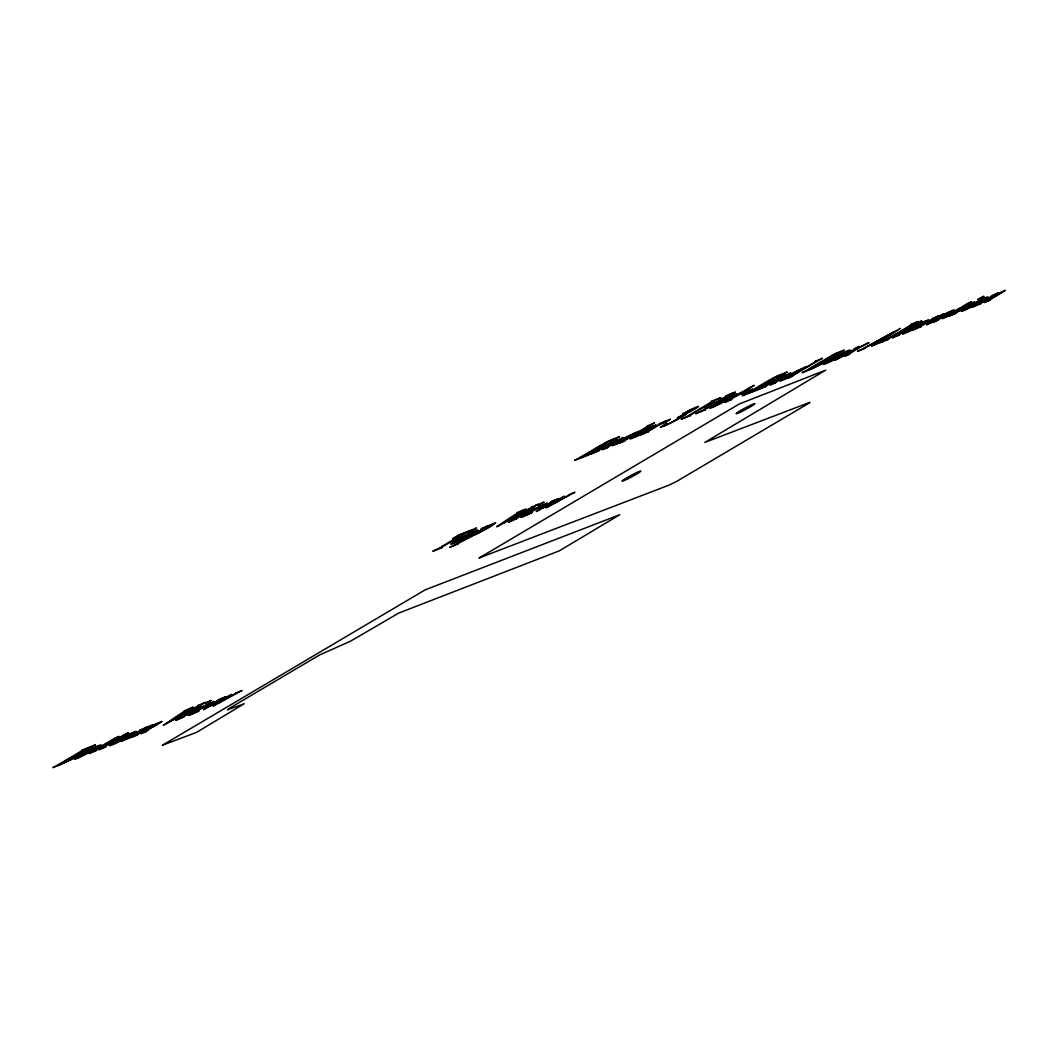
<?xml version="1.0" encoding="UTF-8"?>
<svg xmlns="http://www.w3.org/2000/svg" width="1058" height="1058" viewBox="0 0 1058 1058"><rect width="100%" height="100%" fill="white"/><g stroke="black" fill="none" stroke-linecap="round" stroke-linejoin="round"><path stroke-width="1.5" d="M694.074 408.719L677.252 417.87L678.31 417.381A12.008 0.873 -28.1 0 1 680.783 416.297M925.829 321.156L921.042 324.277M953.88 310.166L952.888 310.999A10.064 0.741 -28.1 0 1 950.11 312.718L938.949 319.331A11.281 0.82 -28.1 0 0 937.547 320.164L938.367 320.032L937.163 320.733A28.301 2.076 -28.1 0 0 934.042 321.91L933.169 322.28L936.7 320.151L926.491 324.832L929.427 322.73A13.291 0.979 -28.1 0 1 930.26 322.24L944.635 315.456L930.617 322.743L932.389 321.487A10.249 0.754 -28.1 0 1 933.447 320.865L941.805 316.686M456.13 541.048A24.427 1.785 -28.1 0 1 461.222 537.94L474.5 531.314L473.706 532.081A14.547 1.071 -28.1 0 1 472.622 532.835L468.31 535.52A29.65 2.169 -28.1 0 1 466.657 536.499L453.829 542.767M712.933 406.748L725.801 400.36A29.65 2.169 -28.1 0 0 727.454 399.382L731.752 396.697M966.668 308.063A24.427 1.785 -28.1 0 1 971.76 304.955L985.038 298.33L984.244 299.097A14.547 1.071 -28.1 0 1 983.16 299.85L978.848 302.535A29.65 2.169 -28.1 0 1 977.208 303.514L964.38 309.796M161.795 721.596L159.295 723.368A33.459 2.447 -28.1 0 1 158.131 724.069L152.921 727.163M943.723 313.882L941.197 315.35A52.596 3.848 -28.1 0 0 937.943 317.255L938.234 316.778M1005.087 290.474L1003.315 291.783A19.851 1.455 -28.1 0 1 1000.299 293.608L996.371 295.936M82.233 753.031L71.217 759.631L58.084 765.635M840.237 352.274L837.738 353.954A10.58 0.78 -28.1 0 1 836.852 354.47L824.764 360.196L833.519 355.038A57.172 4.192 -28.1 0 1 834.577 354.417L840.211 352.155M129.288 738.021L120.982 741.433L122.173 740.719M183.92 716.967L175.615 720.379L178.26 719.083A9.919 0.727 -28.1 0 0 178.604 718.951L180.349 718.025A18.832 1.375 -28.1 0 0 180.759 717.787L186.433 714.467M458.074 543.957L449.743 547.409L450.933 546.708M598.788 450.88L590.483 454.292L591.673 453.591M888.799 339.129L881.737 342.065M648.977 431.519L640.169 435.142L641.36 434.441M618.692 439.797L616.642 441.226A26.159 1.918 -28.1 0 1 615.611 441.847L615.174 442.112M205.08 703.464L210.992 700.317M537.98 505.261L543.891 502.114M210.926 700.475L205.133 703.53M543.891 502.206L538.046 505.327M784.494 378.724L790.974 376.264L787.271 378.473L788.884 377.825A28.553 2.09 -28.1 0 1 790.458 377.217L792.707 376.132A25.696 1.878 -28.1 0 1 792.032 376.357L791.926 376.384M93.593 751.418L94.744 750.638A25.776 1.891 -28.1 0 1 96.093 749.831L111.024 741.195M896.615 335.809L897.753 335.029A25.776 1.891 -28.1 0 1 899.102 334.209L916.823 324.502M946.46 316.606L947.598 315.813A25.776 1.891 -28.1 0 1 948.947 315.006L966.43 305.392M526.13 508.911L523.697 510.154A26.582 1.944 -28.1 0 0 522.837 510.498L521.091 511.384A20.948 1.534 -28.1 0 0 520.642 511.675L503.634 522.89L529.608 508.607A41.196 3.015 -28.1 0 0 531.539 507.523L532.61 506.769A30.616 2.248 -28.1 0 0 532.214 506.901L531.116 507.285L533.087 506.24M118.787 736.434L110.217 741.499L113.576 740.216M685.782 414.471L684.698 414.419A20.036 1.468 -28.1 0 0 690.424 411.509A9.39 0.688 -28.1 0 0 695.622 408.6L698.412 406.722A10.276 0.754 -28.1 0 0 698.161 406.404L696.944 406.801A18.674 1.362 -28.1 0 0 695.86 407.224L693.625 408.203A12.022 0.886 -28.1 0 0 689.34 410.292L682.794 413.929L686.444 412.078A18.012 1.323 -28.1 0 1 687.435 411.536A10.421 0.767 -28.1 0 1 690.371 410.107L694.061 408.692M192.424 713.066L203.334 707.485M525.323 514.862L535.798 509.453M641.465 433.873L639.283 435.103A19.785 1.455 -28.1 0 1 634.681 437.285M606.684 447.746L607.781 447.018A19.732 1.442 -28.1 0 1 608.892 446.344L618.348 440.75A19.851 1.455 -28.1 0 0 621.363 438.925L623.083 437.509L610.175 443.646A13.966 1.018 -28.1 0 0 609.117 444.267L598.696 450.444A18.66 1.362 -28.1 0 0 597.889 450.933L597.439 451.33M774.469 383.115L775.54 382.388A19.732 1.442 -28.1 0 1 776.651 381.726L786.094 376.119A19.851 1.455 -28.1 0 0 789.123 374.294L790.842 372.892L777.855 379.068A13.966 1.018 -28.1 0 0 776.876 379.637L766.455 385.826A18.66 1.362 -28.1 0 0 765.648 386.315L765.146 386.633M988.648 300.578L989.746 299.877A19.732 1.442 -28.1 0 1 990.87 299.202L996.2 296.028M218.636 699.893L217.366 700.753M551.469 501.743L550.411 502.457M849.891 353.676L857.271 348.743M853.224 350.026L853.78 349.59A26.543 1.944 -28.1 0 0 854.666 348.836A10.051 0.741 -28.1 0 0 854.824 348.651M852.999 350.185L840.277 357.406A27.971 2.05 -28.1 0 1 839.378 357.869M624.114 440.921L624.379 440.736A17.113 1.256 -28.1 0 1 625.939 439.797L654.545 422.843A39.477 2.896 -28.1 0 1 648.276 425.594M791.873 376.291L792.138 376.106A17.113 1.256 -28.1 0 1 793.698 375.167L822.344 358.252A39.477 2.896 -28.1 0 1 816.035 360.963L814.845 361.638L815.877 361.281A24.294 1.785 -28.1 0 1 816.247 361.148L816.432 361.082M887.424 339.618L887.86 339.234A18.29 1.336 -28.1 0 1 888.667 338.745L918.027 321.394A39.477 2.896 -28.1 0 1 911.718 324.105L910.528 324.78L911.546 324.436A23.792 1.746 -28.1 0 1 911.917 324.29L912.115 324.224M182.518 717.35L183.021 717.02A18.779 1.375 -28.1 0 1 183.841 716.53L201.694 705.911A40.693 2.976 -28.1 0 1 195.426 708.662L194.222 709.349L195.889 708.767M440.578 547.899L467.57 531.909L471.815 530.296A13.754 1.005 -28.1 0 1 472.476 530.071L471.471 530.772M456.646 544.381L457.149 544.063A18.568 1.362 -28.1 0 1 457.969 543.574L473.045 535.732M515.418 519.147L515.934 518.817A18.779 1.375 -28.1 0 1 516.74 518.327L534.607 507.708A40.693 2.976 -28.1 0 1 528.326 510.459L527.096 511.186L528.802 510.551M689.062 415.873L702.128 408.097L708.9 405.439M955.334 313.459L955.784 313.062A18.779 1.375 -28.1 0 1 956.604 312.573L974.484 302.006M127.939 738.471L128.362 738.087A18.872 1.389 -28.1 0 1 129.182 737.598L139.22 731.633A23.884 1.746 -28.1 0 1 140.727 730.761L148.596 727.058L147.234 728.155A25.339 1.851 -28.1 0 1 143.531 730.377L140.502 732.176M136.68 735.006L137.156 734.702A18.872 1.389 -28.1 0 1 137.976 734.199L148.702 727.851A18.171 1.336 -28.1 0 1 149.535 727.362L157.364 723.685L155.328 725.206A43.444 3.187 -28.1 0 1 152.18 727.084L147.591 730.324A19.798 1.455 -28.1 0 0 146.467 730.999L145.396 731.686L146.255 731.448A29.174 2.142 -28.1 0 0 146.771 731.25L143.676 732.639A22.297 1.627 -28.1 0 0 143.28 732.784L140.965 733.67A68.36 5.012 -28.1 0 0 143.491 732.215L151.77 727.322M766.759 383.419L765.952 383.922M140.502 730.337L141.256 729.808M195.849 708.86L195.029 709.363M967.541 305.55L968.652 304.797M83.119 750.016L81.162 751.206M648.686 425.779L648.673 425.713A10.302 0.754 -28.1 0 1 647.258 426.639L646.954 426.824M816.445 361.148L816.472 361.135A10.302 0.754 -28.1 0 1 815.017 362.021L807.228 366.65A15.328 1.124 -28.1 0 0 805.125 367.179M141.203 729.822L139.55 730.443L140.727 729.742M610.704 442.694L609.051 443.315L610.228 442.614M968.599 304.823L966.946 305.431L968.123 304.744M184.409 711.214L163.382 725.14L164.823 724.585A73.981 5.422 -28.1 0 1 166.926 723.421L171.621 720.829M516.701 513.408L517.309 513.011A31.806 2.328 -28.1 0 0 517.891 512.614L517.653 512.495A28.725 2.103 -28.1 0 0 517.071 512.694L523.3 510.049M893.441 332.291L883.708 338.785L876.487 341.562L900.49 328.337L879.965 342.104A14.243 1.045 -28.1 0 0 879.264 342.607L879.251 342.62A14.627 1.071 -28.1 0 0 880.163 342.395L877.135 343.81A43.1 3.161 -28.1 0 0 876.394 344.101L871.501 346.032L873.485 344.974M912.102 324.303L912.141 324.29A9.76 0.714 -28.1 0 1 910.912 325.031L910.462 325.309M515.669 514.109L496.916 526.514M496.705 526.659L497.723 526.381A73.981 5.422 -28.1 0 1 499.826 525.218L535.97 505.446M217.075 700.951L203.374 709.733L230.935 694.696L231.636 694.432L219.151 702.671L233.249 694.908A31.237 2.288 -28.1 0 0 235.63 693.572L236.608 692.845A27.402 2.01 -28.1 0 0 235.656 693.175L238.447 691.906A42.928 3.148 -28.1 0 0 242.004 690.49L237.547 692.778A27.68 2.023 -28.1 0 0 236.146 693.545L215.647 704.787A30.365 2.222 -28.1 0 0 214.417 705.488L213.068 706.003L224.759 698.28L218.742 701.547M549.446 503.079L536.274 511.53L557.659 500.064L545.968 507.787L547.317 507.271A30.365 2.222 -28.1 0 1 548.56 506.584L569.045 495.329A27.68 2.023 -28.1 0 1 570.447 494.575L574.917 492.274A42.928 3.148 -28.1 0 1 571.36 493.689L568.569 494.972A27.402 2.01 -28.1 0 1 569.521 494.628L568.53 495.369A31.237 2.288 -28.1 0 1 566.149 496.705L552.064 504.454L564.549 496.228L563.848 496.493L542.939 507.919L552.964 501.505A24.083 1.759 -28.1 0 1 553.837 500.963L556.032 499.812A30.219 2.209 -28.1 0 1 557.315 499.31L558.69 498.53A42.36 3.108 -28.1 0 1 556.786 499.297L553.413 500.606A38.855 2.843 -28.1 0 1 551.945 501.135L551.218 501.677A13.04 0.952 -28.1 0 1 551.509 501.585L551.535 501.585M212.076 704.8L210.039 706.122L213.491 704.231M212.261 704.681L220.051 699.722A24.083 1.759 -28.1 0 1 220.924 699.166L223.132 698.029A30.219 2.209 -28.1 0 1 224.415 697.513L225.79 696.733A42.36 3.108 -28.1 0 1 223.886 697.513L220.514 698.809A38.855 2.843 -28.1 0 1 219.046 699.338L218.318 699.893A13.04 0.952 -28.1 0 1 218.609 699.801L218.636 699.788M199.724 705.104L198.626 705.739A41.196 3.015 -28.1 0 1 196.709 706.81L170.735 721.093L187.742 709.878A20.948 1.534 -28.1 0 1 188.192 709.601L189.924 708.701A26.582 1.944 -28.1 0 1 190.784 708.357L193.217 707.128L184.237 710.831A28.725 2.103 -28.1 0 1 184.621 710.738L184.978 710.817A31.806 2.328 -28.1 0 1 184.409 711.214M598.193 448.552L599.092 447.904A18.872 1.389 -28.1 0 0 597.677 448.394M597.638 448.883L595.839 449.981L606.948 443.58L604.237 445.008M765.238 384.358L763.598 385.35L774.707 378.962L771.996 380.377M114.648 738.365L107.823 742.425A32.018 2.341 -28.1 0 1 105.972 743.298L89.427 753.481L95.868 750.73A18.938 1.389 -28.1 0 1 96.265 750.532L96.82 750.148L93.633 751.471M124.222 734.688L117.398 738.735A32.018 2.341 -28.1 0 1 115.547 739.608L99.002 749.805L105.43 747.041A18.938 1.389 -28.1 0 1 105.84 746.842C107.334 745.996 101.317 748.839 104.306 746.948A25.776 1.891 -28.1 0 1 105.655 746.141L120.4 737.585M470.717 531.235L468.363 532.69L474.063 529.489A63.745 4.668 -28.1 0 1 475.24 528.802L476.576 528.008L474.116 528.974M482.025 528.788L480.954 528.974L482.131 528.273M777.762 378.579C780.103 377.256 774.84 379.558 777.987 377.984M659.478 424.205C662.268 422.684 656.886 424.959 659.928 423.464M194.91 709.429L192.94 710.619M603.324 443.672L609.13 440.67M609.368 443.593L607.808 444.519M139.868 730.721L138.307 731.66M659.213 424.364L657.494 425.382M526.355 512.098L527.545 511.384M725.933 396.419L727.269 395.454A22.549 1.653 -28.1 0 0 726.595 395.692L725.709 396.009L730.02 394.105M771.084 379.055L777.233 375.921M776.969 379.055L775.726 379.796M931.609 319.45L930.048 320.389M931.754 319.357L932.468 318.471A40.693 2.976 -28.1 0 0 938.763 315.72L938.83 315.734A28.738 2.103 -28.1 0 0 938.023 316.21L932.243 319.648A20.512 1.508 -28.1 0 0 928.673 321.725L920.883 326.34A17.457 1.283 -28.1 0 0 920.09 326.816L919.799 327.147A22.258 1.627 -28.1 0 0 920.024 327.067L920.949 326.724M967.263 305.722L966.033 306.45M646.57 427.062L639.468 431.28A15.328 1.124 -28.1 0 0 637.366 431.809A11.162 0.82 -28.1 0 0 633.583 433.516L627.037 437.033A18.978 1.389 -28.1 0 0 621.218 440.392L618.56 442.032A10.95 0.807 -28.1 0 0 616.721 443.355L623.215 440.882L619.591 443.038L621.125 442.442A28.553 2.09 -28.1 0 1 622.699 441.834L624.947 440.763A25.696 1.878 -28.1 0 1 624.273 440.988L624.127 441.027M678.429 418.452L681.921 416.045L680.704 416.349M749.157 387.889L750.215 387.268A27.587 2.023 -28.1 0 0 754.328 385.337L746.128 390.27M783.158 377.349L783.37 377.23A26.159 1.918 -28.1 0 0 784.401 376.608L786.398 375.074L780.989 377.415M830.689 356.11L835.794 353.359A23.739 1.732 -28.1 0 0 836.151 353.227L836.6 353.055M910.092 325.52L891.669 336.444M989.944 297.272L992.206 295.46A40.693 2.976 -28.1 0 0 998.487 292.709L998.54 292.682M997.575 294.706L986.783 301.067A68.717 5.039 -28.1 0 1 984.257 302.548L986.572 301.662A22.297 1.627 -28.1 0 1 986.955 301.504L990.05 300.115A29.717 2.182 -28.1 0 1 989.534 300.313L988.688 300.604M80.884 751.365L65.173 760.662M137.54 732.11L131.8 735.508M192.172 711.069L186.79 714.256M710.831 402.371L712.708 401.061A22.033 1.613 -28.1 0 0 712.087 401.273L711.214 401.604L715.287 399.779M724.915 397.028L716.24 402.159A72.314 5.29 -28.1 0 1 715.353 402.529L711.994 403.852M829.882 356.586L804.966 371.265A12.696 0.926 -28.1 0 1 803.591 371.913L802.123 372.72L803.71 372.112A34.769 2.552 -28.1 0 1 804.688 371.715L807.056 370.842M929.281 320.839L923.541 324.237M965.081 307.018L959.712 310.192M989.005 297.84L977.592 304.559A18.832 1.375 -28.1 0 1 977.195 304.783L975.569 305.643A9.919 0.727 -28.1 0 1 975.092 305.855L973.836 306.357M65.993 760.742L59.288 764.722A20.657 1.508 -28.1 0 0 62.686 763.453L69.854 759.935A12.67 0.926 -28.1 0 0 75.078 756.959C87.536 748.826 58.441 764.008 55.757 766.151A12.696 0.926 -28.1 0 1 54.447 766.785L52.9 767.658L54.553 766.971A34.769 2.552 -28.1 0 1 55.545 766.587L57.727 765.767M602.081 444.413L579.295 457.863M614.685 442.403L604.819 448.222A68.717 5.039 -28.1 0 1 602.293 449.69L604.594 448.804A22.297 1.627 -28.1 0 1 604.991 448.658L608.086 447.269A29.717 2.182 -28.1 0 1 607.57 447.455L606.763 447.732M648.66 429.178L653.275 426.123L650.882 426.956M710.381 402.635L688.229 415.728A23.197 1.693 -28.1 0 1 686.986 416.455L682.965 418.36M748.469 388.312L743.39 391.315A32.018 2.341 -28.1 0 1 741.539 392.187L740.825 392.518M769.682 379.875L747.728 392.835M782.179 377.931L772.578 383.591A68.717 5.039 -28.1 0 1 770.052 385.072L772.353 384.173A22.297 1.627 -28.1 0 1 772.75 384.028L775.845 382.639A29.717 2.182 -28.1 0 1 775.329 382.837L774.575 383.102M601.658 448.169L606.274 445.431M441.014 547.012L464.568 533.073L460.098 534.806A9.39 0.688 -28.1 0 0 459.291 535.15L457.757 535.943A25.934 1.904 -28.1 0 0 456.104 536.895L452.612 538.76L457.849 535.612A50.837 3.729 -28.1 0 0 459.093 534.872L461.632 533.787M461.037 541.22L478.256 531.037M651.344 429.019L655.973 426.295M519.69 516.053L524.318 513.315M703.954 409.42L713.859 403.574L704.509 406.682L713.74 401.233M206.707 705.726L211.402 702.605L199.407 708.675A20.089 1.468 -28.1 0 0 199.618 708.595L201.258 707.987M769.417 383.538L774.033 380.814M891.497 336.537L885.572 340.015A18.198 1.336 -28.1 0 1 885.176 340.24L883.483 341.126A9.826 0.714 -28.1 0 1 883.113 341.284L880.468 342.58L881.658 341.879M959.368 310.391L953.509 313.829A18.832 1.375 -28.1 0 1 953.113 314.067L951.433 314.953A9.919 0.727 -28.1 0 1 951.023 315.125L949.939 315.562M84.772 752.926L98.077 746.287L97.283 747.054A14.547 1.071 -28.1 0 1 96.199 747.808L91.887 750.492A29.65 2.169 -28.1 0 1 90.234 751.471L77.406 757.753A11.638 0.846 -28.1 0 1 79.773 755.994M601.301 448.38L596.17 451.382M119.951 739.37L133.268 732.731L132.475 733.498A14.547 1.071 -28.1 0 1 131.377 734.252L127.079 736.937A29.65 2.169 -28.1 0 1 125.426 737.915L112.598 744.197A11.638 0.846 -28.1 0 1 114.952 742.438A24.427 1.785 -28.1 0 1 119.977 739.357M460.68 541.432L455.707 544.354M650.802 429.35L645.856 432.246M131.602 735.627L126.669 738.524M140.304 732.295L135.649 735.032M519.134 516.37L514.201 519.266M539.329 507.681L538.773 507.999A22.602 1.653 -28.1 0 1 537.967 508.316L537.252 508.594M539.435 507.615L544.301 504.401L532.306 510.459A20.089 1.468 -28.1 0 0 532.531 510.379L533.258 510.115M720.326 401.815L733.63 395.176L732.837 395.943A14.547 1.071 -28.1 0 1 731.752 396.697M768.862 383.869L764.14 386.633M796.515 372.985L803.895 368.25L794.796 372.403A18.978 1.389 -28.1 0 0 788.977 375.762L786.306 377.415A10.95 0.807 -28.1 0 0 784.481 378.738M833.916 358.054L847.22 351.415L846.426 352.195A14.547 1.071 -28.1 0 1 845.342 352.949L841.031 355.62A29.65 2.169 -28.1 0 1 839.391 356.599L826.562 362.881A11.638 0.846 -28.1 0 1 828.917 361.122M923.145 324.475L918.622 327.12M119.871 737.783L128.362 732.744A27.587 2.023 -28.1 0 1 124.249 734.675M648.25 429.429L647.655 429.746A22.602 1.653 -28.1 0 1 646.927 430.037L646.226 430.315M205.94 706.175L205.86 706.202A22.602 1.653 -28.1 0 1 205.054 706.532L202.303 707.59M611.431 441.146L614.447 439.573A67.342 4.933 -28.1 0 1 617.687 437.695L619.552 436.61L610.572 440.128M616.589 439.877L612.516 442.27L613.164 441.94M645.658 432.352L645.314 432.563A18.832 1.375 -28.1 0 1 644.917 432.788L643.158 433.714A9.919 0.727 -28.1 0 1 642.828 433.846L642.365 434.044M455.099 544.698L454.927 544.804A20.552 1.508 -28.1 0 1 454.517 545.042L452.798 545.954A10.223 0.754 -28.1 0 1 452.388 546.126L451.634 546.431M126.471 738.629L126.127 738.841A18.832 1.375 -28.1 0 1 125.717 739.066L124.037 739.965A9.919 0.727 -28.1 0 1 123.627 740.137L122.543 740.574M135.239 735.27L134.895 735.469A18.356 1.349 -28.1 0 1 134.498 735.694L132.832 736.58A9.826 0.714 -28.1 0 1 132.422 736.738C125.201 739.833 139.841 734.278 136.945 735.006M747.054 393.232L744.488 394.634M779.098 376.569L782.206 374.942A67.342 4.933 -28.1 0 1 785.446 373.077L787.311 371.993L777.537 375.802M918.212 327.358L917.868 327.57A18.832 1.375 -28.1 0 1 917.458 327.795L915.752 328.707A9.919 0.727 -28.1 0 1 915.368 328.853L914.284 329.303M998.554 292.735L994.48 295.116L995.459 294.627M578.726 458.18L576.438 459.397M147.088 727.018L143.359 729.187L148.702 726.489A9.734 0.714 -28.1 0 1 153.04 724.849A9.734 0.714 -28.1 0 1 151.823 725.96M743.695 395.004L742.319 395.798L756.298 390.415L763.202 386.408A21.081 1.547 -28.1 0 1 764.18 385.839L763.254 386.196A10.54 0.767 -28.1 0 1 762.792 386.461L762.355 386.699M771.745 380.523L769.721 381.634A12.312 0.899 -28.1 0 1 768.703 382.07A30.92 2.261 -28.1 0 1 767.777 382.441L763.664 384.014L778.278 375.921A34.464 2.526 -28.1 0 1 779.058 375.616L780.976 374.916A18.012 1.323 -28.1 0 1 782.788 374.36A28.011 2.05 -28.1 0 1 779.376 376.41M603.642 445.352L601.962 446.264M594.9 451.158L594.9 451.158A10.54 0.767 -28.1 0 0 595.495 450.814L596.461 450.417A21.081 1.547 -28.1 0 0 595.442 451.025L588.539 455.033L574.56 460.428L575.764 459.714M594.437 451.422L591.739 452.943M762.196 386.805L759.287 388.431M758.93 388.63L758.758 388.722A14.098 1.032 -28.1 0 1 758.017 389.132A12.22 0.899 -28.1 0 1 755.505 390.257L755.346 390.309A43.153 3.161 -28.1 0 1 754.777 390.547L748.522 392.968L765.476 383.75M173.208 719.956L203.057 703.663M892.555 332.529L863.592 348.32A31.568 2.314 -28.1 0 1 862.363 348.981L860.352 350A14.719 1.071 -28.1 0 1 859.175 350.476L857.509 351.388L865.431 348.082A35.483 2.592 -28.1 0 1 864.201 348.532L864.333 348.227A12.061 0.886 -28.1 0 1 866.793 346.865L882.306 339.711L874.847 344.419A21.57 1.574 -28.1 0 1 873.829 344.829L873.657 344.895M530.309 513.394L532.491 512.151A25.617 1.878 -28.1 0 1 529.145 513.738A11.969 0.873 -28.1 0 1 526.262 514.942A10.355 0.754 -28.1 0 1 525.31 514.876M197.41 711.598L199.592 710.354A25.617 1.878 -28.1 0 1 196.233 711.941A11.969 0.873 -28.1 0 1 193.349 713.145A10.355 0.754 -28.1 0 1 192.397 713.079M866.991 343.453L854.904 349.801L859.374 346.336L856.094 347.765A54.13 3.968 -28.1 0 1 855.168 348.161L854.282 348.743M857.364 348.704L863.606 345.463A27.931 2.05 -28.1 0 1 865.312 344.577A12.643 0.926 -28.1 0 1 866.793 343.837L869.081 342.647A10.725 0.78 -28.1 0 1 866.886 343.519M839.378 357.869L835 360.064L835.78 359.76A12.379 0.913 -28.1 0 1 836.362 359.522L842.962 356.215A117.993 8.636 -28.1 0 1 845.329 354.972L849.693 352.698L845.104 356.202L847.18 355.356A20.168 1.481 -28.1 0 1 848.08 355.025L849.27 354.337A15.447 1.137 -28.1 0 1 849.971 353.636M648.21 425.62L647.086 426.268L648.118 425.911A24.294 1.785 -28.1 0 1 648.488 425.779L648.647 425.713M537.199 504.944L538.628 504.097L537.226 504.666M204.3 703.147L205.728 702.3L202.766 703.491A19.203 1.402 -28.1 0 1 202.276 703.676L198.216 705.488L199.314 705.104A30.616 2.248 -28.1 0 1 199.711 704.972M151.678 726.039L155.751 723.976A32.772 2.394 -28.1 0 1 156.518 723.579L161.808 721.437M621.284 441.715L627.037 438.62A34.253 2.513 -28.1 0 0 628.188 437.946L636.162 432.947L628.941 435.764A9.548 0.701 -28.1 0 0 623.823 438.435M789.043 377.098L794.796 373.99A34.253 2.513 -28.1 0 0 795.933 373.315M613.23 442.046L618.652 439.692M617.541 443.725L620.874 442.046M781.24 377.151L780.275 377.64L784.322 375.206A40.693 2.976 -28.1 0 1 778.053 377.944M785.287 379.095L788.633 377.428M995.208 294.891L1000.617 292.55L998.607 294.084A26.159 1.918 -28.1 0 1 997.575 294.706M682.635 418.492L681.207 419.338L685.425 417.672A12.022 0.886 -28.1 0 1 685.65 417.579L690.742 415.371L689.988 415.649A25.26 1.851 -28.1 0 1 689.38 415.86L689.168 415.926M434.15 550.53L432.788 551.311L436.941 549.697A11.572 0.846 -28.1 0 1 437.166 549.618L442.27 547.396L441.503 547.674A25.696 1.878 -28.1 0 1 440.895 547.899L440.683 547.965M759.432 388.96L758.282 389.609L759.26 389.251M509.705 521.475L508.514 522.176L516.542 518.83M913.914 329.448L912.776 330.096L914.112 329.369M949.568 315.72C946.659 317.241 958.469 312.546 955.546 313.38M973.638 306.436L972.447 307.151L980.779 303.686L979.853 303.791A18.66 1.362 -28.1 0 1 980.673 303.302L991.082 297.126A13.966 1.018 -28.1 0 1 992.06 296.557L1005.06 290.368M474.01 535.255L476.523 534.025M476.417 533.92L486.548 528.392A12.617 0.926 -28.1 0 0 489.894 526.315A9.046 0.661 -28.1 0 0 491.005 525.35A9.046 0.661 -28.1 0 0 482.898 528.881L471.67 535.441A13.04 0.952 -28.1 0 0 471.418 535.758M945.72 313.684L941.435 315.906L950.388 311.29A13 0.952 -28.1 0 1 952.16 310.549M650.048 427.353L641.28 432.18A20.089 1.468 -28.1 0 0 641.505 432.1L642.232 431.823M796.7 371.133L801.356 368.872M922.602 322.359L913.834 327.187A20.089 1.468 -28.1 0 0 914.046 327.107L915.871 326.419M477.859 533.377L471.551 535.903M945.799 313.657L949.833 312.057L942.03 316.342M814.224 367.523L819.011 365.076A12.67 0.926 -28.1 0 0 824.222 362.101L827.541 359.799L822.807 361.373L808.431 369.85A20.657 1.508 -28.1 0 0 811.843 368.594C828.242 361.664 831.443 357.234 844.469 350.145A22.377 1.64 -28.1 0 0 841.745 351.031L836.799 352.975M650.009 427.194L651.371 426.559M922.563 322.201L928.686 319.82L927.324 321.037A14.547 1.071 -28.1 0 1 923.687 323.298L921.928 324.29A34.147 2.5 -28.1 0 1 919.349 325.361L918.106 325.864M813.906 367.972L807.69 370.604M740.322 392.743L724.995 402.384L731.422 399.62A18.938 1.389 -28.1 0 1 731.832 399.421C733.207 398.628 727.031 401.524 730.298 399.527A25.776 1.891 -28.1 0 1 731.647 398.721L749.262 389.053M920.288 324.713L920.209 324.753A22.602 1.653 -28.1 0 1 919.481 325.044L916.241 326.287M78.014 758.031L76.321 758.731A13.384 0.979 -28.1 0 1 74.325 759.168A14.283 1.045 -28.1 0 1 76.017 757.673A16.254 1.19 -28.1 0 1 86.267 751.616A13.82 1.018 -28.1 0 1 92.879 748.218A16.187 1.19 -28.1 0 1 99.135 745.44L100.563 744.964A13.357 0.979 -28.1 0 1 100.589 745.625A12.934 0.952 -28.1 0 1 98.249 747.252L95.881 748.707A19.084 1.402 -28.1 0 1 94.056 749.778L92.139 750.876A14.323 1.045 -28.1 0 1 86.201 754.076L85.526 754.433A16.981 1.243 -28.1 0 1 83.529 755.438A15.103 1.111 -28.1 0 1 78.001 758.044M113.193 744.475L111.5 745.176A13.384 0.979 -28.1 0 1 109.503 745.612M592.665 453.181L593.128 452.996A9.919 0.727 -28.1 0 0 593.459 452.85L595.218 451.938A18.832 1.375 -28.1 0 0 595.614 451.7M510.71 521.065L511.159 520.88A9.919 0.727 -28.1 0 0 511.503 520.734L513.262 519.822A18.832 1.375 -28.1 0 0 513.659 519.584M759.975 388.736L760.887 388.365A9.919 0.727 -28.1 0 0 761.218 388.233L762.977 387.307A18.832 1.375 -28.1 0 0 763.373 387.083M663.816 426.123L662.956 426.467A20.419 1.494 -28.1 0 1 660.364 427.22A59.222 4.338 -28.1 0 0 664.252 424.8L666.99 423.279A23.369 1.706 -28.1 0 0 664.689 424.853L664.345 425.395M759.803 388.815L766.415 386.263M913.98 329.646L921.32 326.591M434.481 550.398L438.634 548.401A25.723 1.878 -28.1 0 0 439.969 547.621M536.565 504.93L535.665 505.288A19.203 1.402 -28.1 0 1 535.189 505.473L534.594 505.698M537.596 508.739L537.808 508.647A34.147 2.5 -28.1 0 0 540.387 507.589L542.172 506.57A14.547 1.071 -28.1 0 0 545.809 504.309L547.171 503.092L531.619 510.34A19.639 1.442 -28.1 0 0 527.082 512.958M733.564 392.716L731.792 393.417M717.073 399.091L716.53 399.302A11.863 0.873 -28.1 0 1 716.306 399.395L715.711 399.62M731.594 393.497L731.038 393.721A11.995 0.873 -28.1 0 1 730.814 393.801L730.218 394.026M717.509 398.919L720.749 397.636L715.182 400.4A20.327 1.494 -28.1 0 0 713.74 401.233M733.472 393.034L735.257 392.042L729.676 394.819A20.499 1.508 -28.1 0 0 728.711 395.375L703.901 410.279A25.128 1.838 -28.1 0 0 704.496 410.054L705.25 409.79L700.158 411.998A11.797 0.86 -28.1 0 0 699.933 412.078L695.701 413.757L701.613 410.795A24.757 1.812 -28.1 0 0 702.922 410.028M917.921 325.93L906.851 331.577A10.355 0.754 -28.1 0 0 907.764 331.67A11.969 0.873 -28.1 0 0 910.66 330.453A25.617 1.878 -28.1 0 0 914.019 328.866L911.837 330.109A19.785 1.455 -28.1 0 1 907.235 332.291A18.713 1.375 -28.1 0 1 904.524 333.415A16.769 1.23 -28.1 0 1 902.553 333.958M203.678 707.352L204.908 706.863A34.147 2.5 -28.1 0 0 207.487 705.792L209.272 704.787A14.547 1.071 -28.1 0 0 212.909 702.525L214.258 701.309L198.719 708.556A19.639 1.442 -28.1 0 0 194.169 711.161A15.738 1.151 -28.1 0 0 189.289 714.216M644.772 431.161L634.297 436.57A10.355 0.754 -28.1 0 0 635.21 436.663M87.867 747.755L92.668 745.85M87.444 747.913L86.994 748.085A23.739 1.732 -28.1 0 1 86.65 748.231L81.876 750.281L83.146 749.871M586.264 455.469L587.018 455.178A43.153 3.161 -28.1 0 0 587.6 454.94L587.745 454.874A12.22 0.899 -28.1 0 0 590.179 453.816L590.258 453.763A14.098 1.032 -28.1 0 0 590.999 453.353M473.098 529.384L463.536 533.06M916.585 324.594L914.522 325.388M123.138 736.527L119.951 737.757M747.279 389.82L748.707 389.265M711.121 404.182L709.138 404.95M965.861 305.617L964.274 306.225M584.611 456.104L580.763 457.598L597.717 448.367M112.836 740.494L111.513 741.01M122.411 736.804L121.181 737.281M963.785 306.41L963.15 306.648L971.641 301.623A27.587 2.023 -28.1 0 1 967.541 303.54L960.69 307.6A32.018 2.341 -28.1 0 1 958.826 308.473L942.294 318.67L948.722 315.919A18.938 1.389 -28.1 0 1 949.132 315.72L949.674 315.324L946.5 316.659M913.755 325.692L921.796 320.825A27.587 2.023 -28.1 0 1 917.683 322.743L910.845 326.803A32.018 2.341 -28.1 0 1 908.981 327.676L892.436 337.925L898.877 335.122A18.938 1.389 -28.1 0 1 899.274 334.923L899.829 334.54L896.721 335.849M986.188 297.443L987.524 297.007A13.357 0.979 -28.1 0 1 987.55 297.668A12.934 0.952 -28.1 0 1 985.21 299.295L982.842 300.75A19.084 1.402 -28.1 0 1 981.017 301.821L979.1 302.919A14.323 1.045 -28.1 0 1 973.175 306.119L972.5 306.476A16.981 1.243 -28.1 0 1 970.49 307.481A15.103 1.111 -28.1 0 1 964.962 310.087L963.283 310.774A13.384 0.979 -28.1 0 1 961.286 311.211M848.371 350.529L849.706 350.092A13.357 0.979 -28.1 0 1 849.733 350.753A12.934 0.952 -28.1 0 1 847.392 352.38L845.025 353.835A19.084 1.402 -28.1 0 1 843.2 354.906L841.282 356.004A14.323 1.045 -28.1 0 1 835.357 359.217L834.683 359.561A16.981 1.243 -28.1 0 1 832.672 360.58A15.103 1.111 -28.1 0 1 827.144 363.172L825.465 363.873A13.384 0.979 -28.1 0 1 823.468 364.296M734.781 394.29L736.117 393.854A13.357 0.979 -28.1 0 1 736.143 394.515A12.934 0.952 -28.1 0 1 733.802 396.142L731.435 397.596A19.084 1.402 -28.1 0 1 729.61 398.668L727.692 399.765A14.323 1.045 -28.1 0 1 721.768 402.979L721.093 403.323A16.981 1.243 -28.1 0 1 719.083 404.328A15.103 1.111 -28.1 0 1 713.568 406.933L711.875 407.621A13.384 0.979 -28.1 0 1 709.878 408.057M888.495 339.234L887.636 339.539M598.656 450.893L597.651 451.25M183.642 717.033L182.717 717.364M128.864 738.14L128.15 738.391M766.124 386.368L765.41 386.633M647.8 431.942L647.47 432.061A22.258 1.627 -28.1 0 1 647.245 432.14L647.549 431.809A17.457 1.283 -28.1 0 1 648.329 431.333L656.092 426.718A20.512 1.508 -28.1 0 1 659.689 424.642L665.403 422.248A52.596 3.848 -28.1 0 1 668.656 420.343C676.657 415.463 654.029 427.472 665.482 421.203A28.738 2.103 -28.1 0 1 666.289 420.74L666.289 420.74A40.693 2.976 -28.1 0 1 659.98 423.425M457.638 544.116L456.99 544.354M943.683 313.882L934.148 318.484L938.221 316.765M95.167 745.017L79.905 753.547L82.18 752.912M925.816 321.103L913.147 327.067A19.639 1.442 -28.1 0 0 908.597 329.673A15.738 1.151 -28.1 0 0 903.704 332.728M469.302 533.245A13.82 1.018 -28.1 0 0 462.677 536.644A16.254 1.19 -28.1 0 0 452.454 542.688A14.283 1.045 -28.1 0 0 450.827 544.156A13.384 0.979 -28.1 0 0 452.758 543.746L454.437 543.058A15.103 1.111 -28.1 0 0 459.952 540.466A16.981 1.243 -28.1 0 0 461.949 539.448L462.624 539.104A14.323 1.045 -28.1 0 0 468.562 535.903L470.479 534.806A19.084 1.402 -28.1 0 0 472.304 533.735L474.672 532.28A12.934 0.952 -28.1 0 0 477.013 530.653A13.357 0.979 -28.1 0 0 476.999 529.979L475.637 530.428A16.187 1.19 -28.1 0 0 469.395 533.179M453.776 542.807A11.638 0.846 -28.1 0 1 456.196 541.022M482.184 528.233A41.011 3.002 -28.1 0 0 488.439 525.509L484.009 528.14L489.074 525.588A31.833 2.328 -28.1 0 1 490.409 524.913L493.478 523.551A21.438 1.574 -28.1 0 1 494.073 523.326L495.805 522.943L490.33 526.659A17.259 1.27 -28.1 0 1 483.03 530.732A13.939 1.018 -28.1 0 1 480.2 532.227A16.677 1.217 -28.1 0 1 478.52 533.047M535.983 505.446A16.611 1.217 -28.1 0 1 537.186 504.957M530.336 513.368A19.785 1.455 -28.1 0 1 525.72 515.563M525.786 515.524A18.713 1.375 -28.1 0 1 523.009 516.688M523.049 516.674A16.769 1.23 -28.1 0 1 521.039 517.23M520.972 517.269A11.757 0.86 -28.1 0 1 522.308 515.96A15.738 1.151 -28.1 0 1 527.109 512.945M92.601 745.903A22.377 1.64 -28.1 0 1 95.26 744.964M79.694 756.02A24.427 1.785 -28.1 0 1 84.785 752.912M118.774 736.447A27.587 2.023 -28.1 0 1 114.674 738.352M113.193 744.488A15.103 1.111 -28.1 0 0 118.708 741.883A16.981 1.243 -28.1 0 0 120.718 740.878L121.392 740.521A14.323 1.045 -28.1 0 0 127.317 737.32L129.248 736.223A19.084 1.402 -28.1 0 0 131.06 735.151L133.427 733.697A12.934 0.952 -28.1 0 0 135.781 732.07A13.357 0.979 -28.1 0 0 135.768 731.395L134.406 731.845A16.187 1.19 -28.1 0 0 128.15 734.596A13.82 1.018 -28.1 0 0 121.432 738.061A16.254 1.19 -28.1 0 0 111.222 744.118A14.283 1.045 -28.1 0 0 109.582 745.573M147.022 726.991A40.693 2.976 -28.1 0 1 140.793 729.716M203.083 703.649A16.611 1.217 -28.1 0 1 204.273 703.16M197.436 711.584A19.785 1.455 -28.1 0 1 192.807 713.78M192.873 713.727A18.713 1.375 -28.1 0 1 190.109 714.904M190.136 714.877A16.769 1.23 -28.1 0 1 188.126 715.446A11.757 0.86 -28.1 0 1 189.395 714.163M611.617 441.041A28.011 2.05 -28.1 0 0 614.949 439.03A18.012 1.323 -28.1 0 0 613.151 439.573L611.299 440.234A34.464 2.526 -28.1 0 0 610.519 440.538L595.905 448.645L600.018 447.071A30.92 2.261 -28.1 0 0 600.931 446.701A12.312 0.899 -28.1 0 0 601.949 446.264M616.523 439.864A40.693 2.976 -28.1 0 1 610.294 442.575M617.131 443.924A16.783 1.23 -28.1 0 1 616.311 444.334L612.132 445.735A11.493 0.846 -28.1 0 1 614.05 444.201M614.076 444.188A18.052 1.323 -28.1 0 1 623.797 438.435M634.76 437.245A18.713 1.375 -28.1 0 1 631.983 438.409A16.769 1.23 -28.1 0 1 629.999 438.951A11.757 0.86 -28.1 0 1 631.269 437.668M631.163 437.721A15.738 1.151 -28.1 0 1 636.07 434.666A19.639 1.442 -28.1 0 1 640.579 432.061L656.132 424.813L654.77 426.03A14.547 1.071 -28.1 0 1 651.133 428.292L649.374 429.284A34.147 2.5 -28.1 0 1 646.808 430.355M635.236 436.65A11.969 0.873 -28.1 0 0 638.119 435.446A25.617 1.878 -28.1 0 0 641.465 433.859M664.622 425.25A10.778 0.793 -28.1 0 0 669.383 423.412A11.334 0.833 -28.1 0 0 678.257 418.518M685.835 414.445A9.377 0.688 -28.1 0 1 682.304 416.733A12.18 0.886 -28.1 0 1 678.257 419.021L670.005 423.293A17.351 1.27 -28.1 0 1 663.802 426.136M711.598 406.563A16.254 1.19 -28.1 0 1 721.82 400.506A13.82 1.018 -28.1 0 1 728.433 397.107M728.526 397.041A16.187 1.19 -28.1 0 1 734.702 394.33M709.958 408.018A14.283 1.045 -28.1 0 1 711.571 406.563M720.353 401.802A24.427 1.785 -28.1 0 0 715.261 404.91A11.638 0.846 -28.1 0 0 712.907 406.669M765.437 383.776A18.872 1.389 -28.1 0 1 766.865 383.274M784.891 379.293A16.783 1.23 -28.1 0 1 784.071 379.716L779.891 381.105A11.493 0.846 -28.1 0 1 781.809 379.571A18.052 1.323 -28.1 0 1 791.556 373.818A9.548 0.701 -28.1 0 1 796.727 371.107M801.342 368.885A11.162 0.82 -28.1 0 1 805.164 367.166M835.41 356.758A16.254 1.19 -28.1 0 0 825.174 362.801A14.283 1.045 -28.1 0 0 823.547 364.256M835.397 356.744A13.82 1.018 -28.1 0 1 842.023 353.346A16.187 1.19 -28.1 0 1 848.291 350.582M828.85 361.162A24.427 1.785 -28.1 0 1 833.942 358.054M902.487 333.997A11.757 0.86 -28.1 0 1 903.823 332.675M952.094 310.589A11.334 0.833 -28.1 0 1 953.932 310.02M974.418 301.993A40.693 2.976 -28.1 0 1 968.189 304.704M962.992 309.716A16.254 1.19 -28.1 0 1 973.228 303.659A13.82 1.018 -28.1 0 1 979.84 300.26M979.933 300.194A16.187 1.19 -28.1 0 1 986.109 297.483M961.365 311.171A14.283 1.045 -28.1 0 1 962.978 309.716M964.314 309.822A11.638 0.846 -28.1 0 1 966.734 308.037M162.429 745.229L196.457 732.4L244.239 703.729L227.47 709.839L229.599 708.186L319.609 654.955L350.568 641.148L398.826 613.032L559.312 550.861L619.776 514.704L425.25 589.809L162.429 745.229M479.234 557.936L669.264 485.027L676.538 481.483L809.277 402.953L809.859 402.331L704.813 442.442L825.743 370.115L739.251 403.997L479.234 557.936M91.107 747.107L88.594 748.813A10.58 0.78 -28.1 0 1 87.708 749.342L75.621 755.055L84.362 749.897A57.172 4.192 -28.1 0 1 85.42 749.276L91.054 747.027M977.856 299.48L983.755 296.359L977.856 299.48M741.023 394.224L752.37 389.225L741.023 394.224M740.772 411.946A10.686 0.78 -28.1 0 0 754.896 403.68A10.686 0.78 -28.1 0 0 740.719 410.451A10.686 0.78 -28.1 0 0 740.772 411.946M626.733 479.367A10.686 0.78 -28.1 0 0 640.857 471.114A10.686 0.78 -28.1 0 0 626.667 477.872A10.686 0.78 -28.1 0 0 626.733 479.367"/></g></svg>
